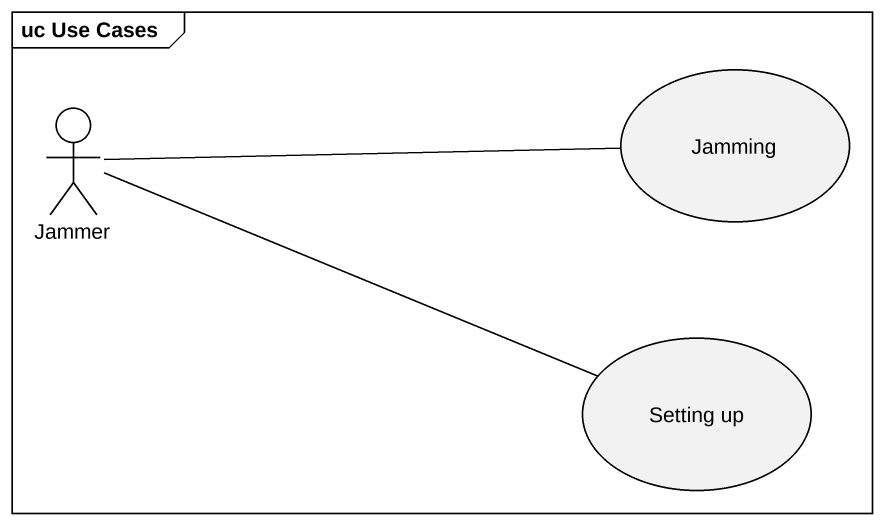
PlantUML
@startuml
mainframe uc Use Cases
usecase Jamming
actor Jammer
usecase "Setting up" as Setting_up
Jammer -right- Jamming
Jammer -right- Setting_up
@enduml
